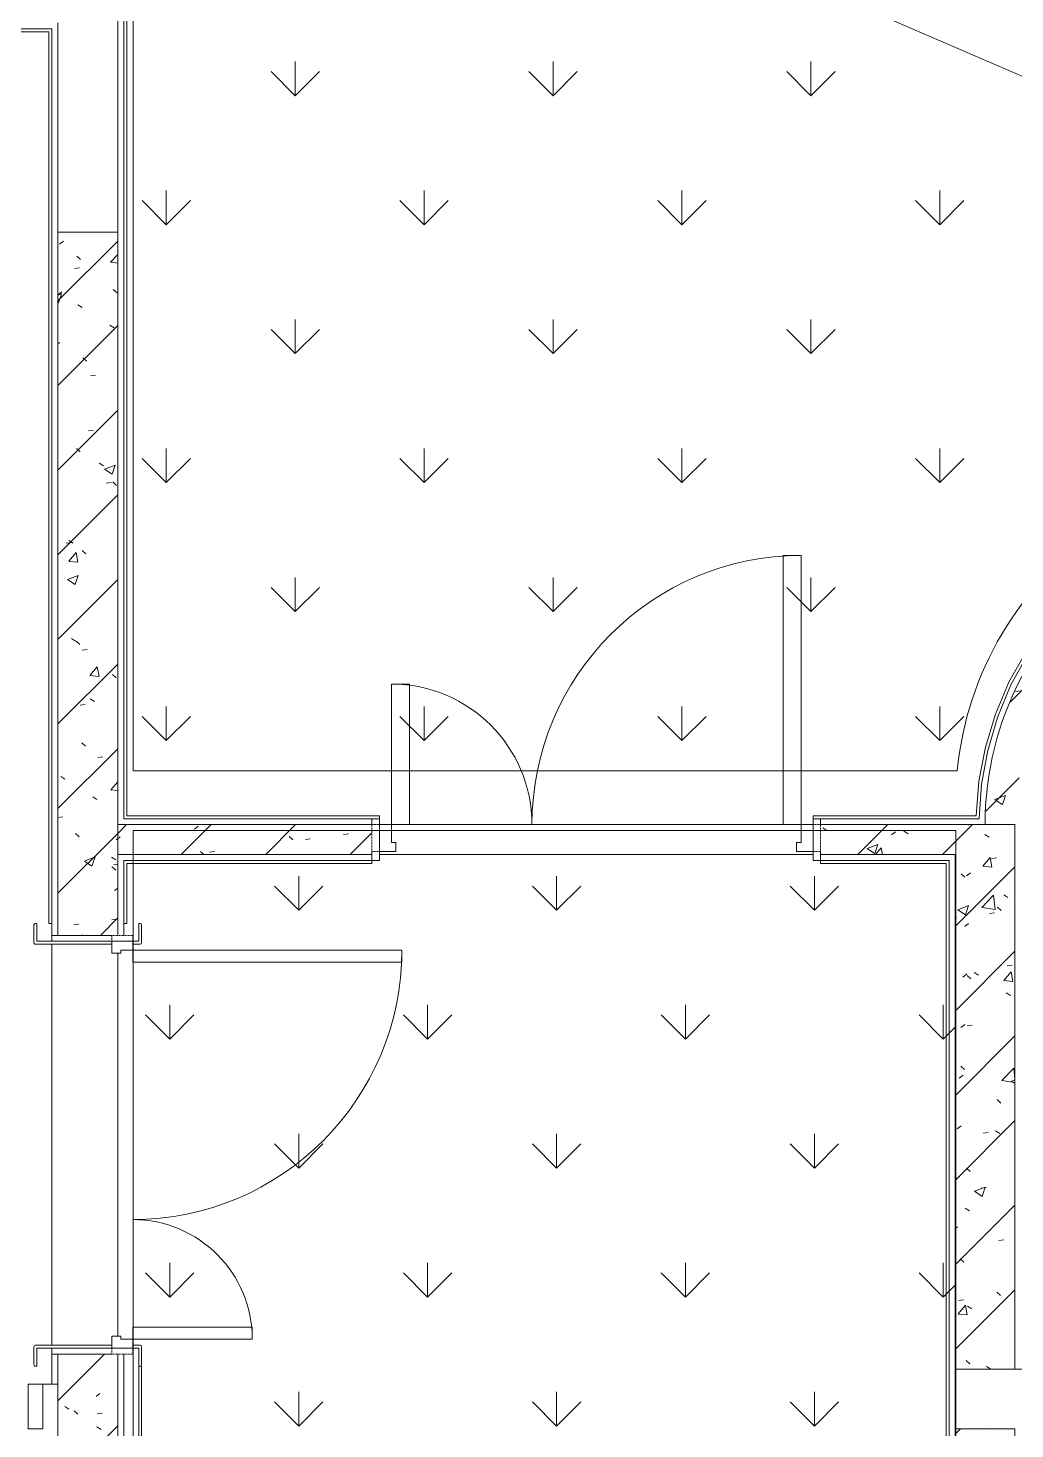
# Model space of a CAD drawing. Header units: millimetres. Extents: x -584918 to 2941280, y 3000189 to 4229862.
# Drawn here: x -435135 to -431835, y 3678275 to 3682957 of the extents above; entities that cross this region are included whole.
import ezdxf

# ---------------------------------------------------------------- set-up
doc = ezdxf.new("R2010")
doc.units = ezdxf.units.MM
doc.linetypes.add('ASVP_Невидимые', pattern=[5, 3, -2])
for name, color, linetype, lineweight in [('Витраж', 7, 'Continuous', 0), ('Двери', 7, 'Continuous', 0), ('Обобщенные модели', 7, 'Continuous', 0), ('Перекрытие', 7, 'Continuous', 0), ('Стены внутренние', 7, 'Continuous', 0), ('Стены несущие', 7, 'Continuous', 0), ('Стены отделка', 7, 'Continuous', 0), ('экспертиза ДУ', 1, 'Continuous', 0), ('экспертиза условные обозначения', 1, 'Continuous', 0)]:
    doc.layers.add(name, color=color, linetype=linetype, lineweight=lineweight)
pattern_1 = [(45, (-437515.92, 3663725.22), (-141.4214, 141.4214), [])]
pattern_2 = [(50, (-437515.92, 3663725.22), (364.368, -31.8783), [38.1, -419.1]), (355, (-437515.92, 3663725.2), (-70.486, 382.113), [30.48, -335.28]), (100.451, (-437485.56, 3663722.56), (293.885, 350.2334), [32.38, -356.18]), (46.184, (-437515.92, 3663826.8), (542.158, -84.086), [57.15, -628.65]), (96.636, (-437470.74, 3663819.8), (474.805, 494.855), [48.57, -534.27]), (351.184, (-437515.9, 3663826.8), (474.81, 494.85), [45.72, -502.92]), (21, (-437465.12, 3663801.42), (303.2285, -204.5305), [38.1, -419.1]), (326, (-437465.12, 3663801.4), (123.604, 368.376), [30.48, -335.28]), (71.451, (-437439.86, 3663784.37), (426.834, 163.843), [32.38, -356.18]), (37.5, (-437515.92, 3663725.22), (6.17665, 169.11015), [16.764, -314.452, 16.764, -323.596, -336.55]), (37.5, (-437515.92, 3663725.22), (6.17665, 169.11015), [-671.576, 16.764, -319.786]), (7.5, (-437515.92, 3663725.22), (133.6389, 200.3615), [16.764, -177.292, 16.764, -306.832, -128.27]), (7.5, (-437515.92, 3663725.22), (133.6389, 200.3615), [-517.652, 16.764, -111.506]), (327.5, (-437629.21, 3663725.22), (271.1818, -11.4584), [16.764, -110.236, 16.764, -379.476, -525.78]), (327.5, (-437629.21, 3663725.22), (271.1818, -11.4584), [-523.24, 16.764, -509.016]), (317.5, (-437680, 3663725.22), (296.2585, 50.8528), [16.764, -148.336, 16.764, -246.38, -373.38]), (317.5, (-437680, 3663725.22), (296.2585, 50.8528), [-428.244, 16.764, -356.616])]

# ---------------------------------------------------------------- blocks, each defined once
blk = doc.blocks.new('ASVP_ДверьПротивопожарнаяСтальная_2 полотна - EI15 1370х2000h_полотна_ Г Л _1250 в свету_-7524419-АР Этаж 01')
at = {"layer": 'Двери', "lineweight": 18}
for p, q in [((685, 950), (625, 950)), ((625, 950), (625, 50)), ((685, 50), (685, 950)), ((-685, 520), (-625, 520)), ((-685, 50), (-685, 520)), ((-625, 520), (-625, 50)), ((-725, 50), (-685, 50)), ((-725, -40), (-725, 50)), ((-625, 50), (-685, 50)), ((-685, 50), (-685, -10)), ((625, 50), (685, 50)), ((725, 50), (685, 50)), ((685, 50), (685, -10)), ((725, -40), (725, 50)), ((-670, -40), (-725, -40)), ((-685, -10), (-670, -10)), ((-670, -10), (-670, -40)), ((685, -10), (670, -10)), ((670, -10), (670, -40)), ((670, -40), (725, -40))]:
    blk.add_line(p, q, dxfattribs=at)
at = {"layer": 'Двери', "linetype": 'ASVP_Невидимые', "lineweight": 18}
for p, q in [((-750, 50), (-725, 50)), ((-750, -40), (-750, 50)), ((-725, 50), (-725, -40)), ((750, 50), (725, 50)), ((725, 50), (725, -40)), ((750, -40), (750, 50)), ((-725, -40), (-750, -40)), ((725, -40), (750, -40))]:
    blk.add_line(p, q, dxfattribs=at)
at = {"layer": 'Двери'}
for centre, radius, start, end in [((685, 50), 900, 90, 180), ((-685, 50), 470, 360, 90)]:
    blk.add_arc(centre, radius, start, end, dxfattribs=at)
blk = doc.blocks.new('ASVP_ОТКОС_Оштукатуривание дверного откоса - Оштукатуривание дверного откоса-7521762-АР Этаж 01')
at = {"layer": 'Обобщенные модели'}
for p, q in [((-750, 30), (-750, 0)), ((-725, 0), (-725, 30)), ((725, 30), (725, 0)), ((750, 0), (750, 30)), ((-750, 0), (-725, 0)), ((725, 0), (750, 0))]:
    blk.add_line(p, q, dxfattribs=at)
blk = doc.blocks.new('ASVP_ОТКОС_Оштукатуривание дверного откоса - Оштукатуривание дверного откоса-V24-АР Этаж 01')
at = {"layer": 'Обобщенные модели'}
for p, q in [((-750, 20), (-750, 0)), ((-750, 0), (-725, 0)), ((-725, 0), (-725, 20)), ((725, 20), (725, 0)), ((725, 0), (750, 0)), ((750, 0), (750, 20))]:
    blk.add_line(p, q, dxfattribs=at)
blk = doc.blocks.new('Прямоугольный импост - 50х150 мм-7511836-АР Этаж 01')
at = {"layer": 'Витраж', "lineweight": 18}
for p, q in [((-50, 35), (0, 35)), ((-50, -115), (-50, 35)), ((0, 35), (0, -115)), ((0, -115), (-50, -115))]:
    blk.add_line(p, q, dxfattribs=at)
blk = doc.blocks.new('ASVP_ДверьДеревянная_2 полотна - Межкомнатная 1300х2000h_полотна_ Г Пр _1220 в свету_-7746731-АР Этаж 01')
at = {"layer": 'Двери', "lineweight": 18}
for p, q in [((-650, 1050), (-610, 1050)), ((-650, 150), (-650, 1050)), ((-610, 1050), (-610, 150)), ((650, 550), (610, 550)), ((610, 550), (610, 150)), ((650, 150), (650, 550)), ((-680, 150), (-650, 150)), ((-680, 80), (-680, 150)), ((-610, 150), (-650, 150)), ((-650, 150), (-650, 110)), ((610, 150), (650, 150)), ((680, 150), (650, 150)), ((650, 150), (650, 110)), ((680, 80), (680, 150)), ((-650, 110), (-640, 110)), ((-640, 110), (-640, 80)), ((650, 110), (640, 110)), ((640, 110), (640, 80)), ((-640, 80), (-680, 80)), ((640, 80), (680, 80))]:
    blk.add_line(p, q, dxfattribs=at)
at = {"layer": 'Двери', "linetype": 'ASVP_Невидимые', "lineweight": 18}
for p, q in [((-700, 150), (-680, 150)), ((-700, 80), (-700, 150)), ((-680, 150), (-680, 80)), ((700, 150), (680, 150)), ((680, 150), (680, 80)), ((700, 80), (700, 150)), ((-680, 80), (-700, 80)), ((680, 80), (700, 80))]:
    blk.add_line(p, q, dxfattribs=at)
at = {"layer": 'Двери'}
for centre, radius, start, end in [((-650, 150), 900, 360, 90), ((650, 150), 400, 90, 180)]:
    blk.add_arc(centre, radius, start, end, dxfattribs=at)
blk = doc.blocks.new('ASVP_НАЛИЧНИК МДФ_Двери - Наличник дверной МДФ-7488632-АР Этаж 01')
at = {"layer": 'Обобщенные модели'}
for p, q in [((-680, 250), (-680, -1)), ((-670, -5), (-670, 250)), ((670, 250), (670, -5)), ((680, -1), (680, 250)), ((-681, 0), (-740, 0)), ((-740, 0), (-740, -5)), ((-681, -1), (-681, 0)), ((740, 0), (681, 0)), ((681, 0), (681, -1)), ((740, -5), (740, 0)), ((-735, -10), (-675, -10)), ((-680, -1), (-681, -1)), ((675, -10), (735, -10)), ((681, -1), (680, -1))]:
    blk.add_line(p, q, dxfattribs=at)
for centre, start, end in [((-735, -5), 180, 270), ((-675, -5), 270, 360), ((675, -5), 180, 270), ((735, -5), 270, 360)]:
    blk.add_arc(centre, 5, start, end, dxfattribs=at)
blk = doc.blocks.new('ASVP_НАЛИЧНИК МДФ_Двери - Наличник дверной МДФ-7488626-АР Этаж 01')
at = {"layer": 'Обобщенные модели'}
for p, q in [((-681, 0), (-740, 0)), ((-740, 0), (-740, -5)), ((-681, -1), (-681, 0)), ((-680, 20), (-680, -1)), ((-670, -5), (-670, 20)), ((670, 20), (670, -5)), ((680, -1), (680, 20)), ((740, 0), (681, 0)), ((681, 0), (681, -1)), ((740, -5), (740, 0)), ((-735, -10), (-675, -10)), ((-680, -1), (-681, -1)), ((675, -10), (735, -10)), ((681, -1), (680, -1))]:
    blk.add_line(p, q, dxfattribs=at)
for centre, start, end in [((-735, -5), 180, 270), ((-675, -5), 270, 360), ((675, -5), 180, 270), ((735, -5), 270, 360)]:
    blk.add_arc(centre, 5, start, end, dxfattribs=at)

msp = doc.modelspace()

# ---------------------------------------------------------------- hatches: boundary and pattern name
at = {"layer": 'Стены внутренние'}
h = msp.add_hatch(dxfattribs=at)
h.set_pattern_fill('FP_1', color=256, style=0, pattern_type=2)
h.set_pattern_definition(pattern_1)
h.paths.add_polyline_path([(-435029.114, 3679924.55), (-434835.026, 3679924.55), (-434835.026, 3682274.55), (-435035.026, 3682274.55), (-435035.026, 3679924.55)])
h = msp.add_hatch(dxfattribs=at)
h.set_pattern_fill('FP_2', color=256, style=0, pattern_type=2)
h.set_pattern_definition(pattern_2)
h.paths.add_polyline_path([(-435029.114, 3679924.55), (-434835.026, 3679924.55), (-434835.026, 3682274.55), (-435035.026, 3682274.55), (-435035.026, 3679924.55)])
h = msp.add_hatch(dxfattribs=at)
h.set_pattern_fill('FP_1', color=256, style=0, pattern_type=2)
h.set_pattern_definition(pattern_1)
h.paths.add_polyline_path([(-431926.328, 3680294.55), (-431835.026, 3680295.471), (-431834.474, 3680305.894), (-431828.757, 3680405.257), (-431810.036, 3680512.765), (-431779.109, 3680617.418), (-431736.386, 3680717.831), (-431682.428, 3680812.684), (-431617.947, 3680900.726), (-431543.796, 3680980.79), (-431460.952, 3681051.822), (-431370.509, 3681112.885), (-431271.595, 3681163.96), (-431163.571, 3681204.086), (-431065.924, 3681228.921), (-430957.78, 3681243.513), (-430957.777, 3681243.514), (-430848.672, 3681245.607), (-430740.044, 3681235.175), (-430633.331, 3681212.354), (-430529.938, 3681177.446), (-430492.56, 3681270.198), (-430609.351, 3681308.997), (-430721.701, 3681333.021), (-430827.876, 3681344.598), (-430941.284, 3681344.677), (-431058.203, 3681331.617), (-431167.603, 3681307.351), (-431274.641, 3681271.176), (-431376.367, 3681224.192), (-431473.919, 3681165.568), (-431564.57, 3681096.713), (-431647.248, 3681018.434), (-431720.975, 3680931.646), (-431784.878, 3680837.369), (-431838.417, 3680736.165), (-431881.641, 3680626.034), (-431911.269, 3680517.559), (-431929.122, 3680406.632), (-431935.019, 3680294.55), (-431928.847, 3680294.55)])
h = msp.add_hatch(dxfattribs=at)
h.set_pattern_fill('FP_2', color=256, style=0, pattern_type=2)
h.set_pattern_definition(pattern_2)
h.paths.add_polyline_path([(-431926.328, 3680294.55), (-431835.026, 3680295.471), (-431834.474, 3680305.894), (-431828.757, 3680405.257), (-431810.036, 3680512.765), (-431779.109, 3680617.418), (-431736.386, 3680717.831), (-431682.428, 3680812.684), (-431617.947, 3680900.726), (-431543.796, 3680980.79), (-431460.952, 3681051.822), (-431370.509, 3681112.885), (-431271.595, 3681163.96), (-431163.571, 3681204.086), (-431065.924, 3681228.921), (-430957.78, 3681243.513), (-430957.777, 3681243.514), (-430848.672, 3681245.607), (-430740.044, 3681235.175), (-430633.331, 3681212.354), (-430529.938, 3681177.446), (-430492.56, 3681270.198), (-430609.351, 3681308.997), (-430721.701, 3681333.021), (-430827.876, 3681344.598), (-430941.284, 3681344.677), (-431058.203, 3681331.617), (-431167.603, 3681307.351), (-431274.641, 3681271.176), (-431376.367, 3681224.192), (-431473.919, 3681165.568), (-431564.57, 3681096.713), (-431647.248, 3681018.434), (-431720.975, 3680931.646), (-431784.878, 3680837.369), (-431838.417, 3680736.165), (-431881.641, 3680626.034), (-431911.269, 3680517.559), (-431929.122, 3680406.632), (-431935.019, 3680294.55), (-431928.847, 3680294.55)])
h = msp.add_hatch(dxfattribs=at)
h.set_pattern_fill('FP_1', color=256, style=0, pattern_type=2)
h.set_pattern_definition(pattern_1)
h.paths.add_polyline_path([(-432485.026, 3680194.55), (-432035.026, 3680194.55), (-432035.026, 3680294.55), (-432485.026, 3680294.55), (-432485.026, 3680204.55)])
h.paths.add_polyline_path([(-433985.026, 3680194.55), (-433985.026, 3680294.55), (-434835.026, 3680294.55), (-434835.026, 3680194.55), (-434717.651, 3680194.55)])
h = msp.add_hatch(dxfattribs=at)
h.set_pattern_fill('FP_2', color=256, style=0, pattern_type=2)
h.set_pattern_definition(pattern_2)
h.paths.add_polyline_path([(-432485.026, 3680194.55), (-432035.026, 3680194.55), (-432035.026, 3680294.55), (-432485.026, 3680294.55), (-432485.026, 3680204.55)])
h.paths.add_polyline_path([(-433985.026, 3680194.55), (-433985.026, 3680294.55), (-434835.026, 3680294.55), (-434835.026, 3680194.55), (-434717.651, 3680194.55)])
h = msp.add_hatch(dxfattribs=at)
h.set_pattern_fill('FP_1', color=256, style=0, pattern_type=2)
h.set_pattern_definition(pattern_1)
h.paths.add_polyline_path([(-431835.026, 3678474.55), (-431835.126, 3680294.55), (-432035.026, 3680294.55), (-432035.026, 3678474.55)])
h = msp.add_hatch(dxfattribs=at)
h.set_pattern_fill('FP_2', color=256, style=0, pattern_type=2)
h.set_pattern_definition(pattern_2)
h.paths.add_polyline_path([(-431835.026, 3678474.55), (-431835.126, 3680294.55), (-432035.026, 3680294.55), (-432035.026, 3678474.55)])
h = msp.add_hatch(dxfattribs=at)
h.set_pattern_fill('FP_1', color=256, style=0, pattern_type=2)
h.set_pattern_definition(pattern_1)
h.paths.add_polyline_path([(-435011.16, 3677874.55), (-434835.026, 3677874.55), (-434835.026, 3678524.55), (-435035.026, 3678524.55), (-435035.026, 3677874.55)])
h = msp.add_hatch(dxfattribs=at)
h.set_pattern_fill('FP_2', color=256, style=0, pattern_type=2)
h.set_pattern_definition(pattern_2)
h.paths.add_polyline_path([(-435011.16, 3677874.55), (-434835.026, 3677874.55), (-434835.026, 3678524.55), (-435035.026, 3678524.55), (-435035.026, 3677874.55)])
h = msp.add_hatch(dxfattribs=at)
h.set_pattern_fill('FP_1', color=256, style=0, pattern_type=2)
h.set_pattern_definition(pattern_1)
h.paths.add_polyline_path([(-431918.097, 3674274.55), (-431835.026, 3674274.55), (-431835.026, 3678274.55), (-432035.026, 3678274.55), (-432035.026, 3674274.55)])
h = msp.add_hatch(dxfattribs=at)
h.set_pattern_fill('FP_2', color=256, style=0, pattern_type=2)
h.set_pattern_definition(pattern_2)
h.paths.add_polyline_path([(-431918.097, 3674274.55), (-431835.026, 3674274.55), (-431835.026, 3678274.55), (-432035.026, 3678274.55), (-432035.026, 3674274.55)])
at = {"layer": 'экспертиза условные обозначения'}
h = msp.add_hatch(dxfattribs=at)
h.set_pattern_fill('GRASS', color=3, scale=24)
h.set_pattern_definition([(90, (-478209.37, 3564622.25), (-431.0523, 431.0523), [114.3, -747.8046]), (45, (-478209.37, 3564622.25), (-431.0523, 431.0523), [114.3, -495.3]), (135, (-478209.37, 3564622.25), (-431.0523, -431.0523), [114.3, -495.3])])
edge = h.paths.add_edge_path()
edge.add_line((-438292.262, 3686569.652), (-430259.503, 3683333.416))
edge.add_line((-430259.503, 3683333.416), (-428543.593, 3682641.93))
edge.add_line((-428543.593, 3682641.93), (-415272.751, 3677293.979))
edge.add_line((-415272.751, 3677293.979), (-415982.926, 3675531.693))
edge.add_line((-415982.926, 3675531.693), (-415982.926, 3673474.55))
edge.add_line((-415982.926, 3673474.55), (-417482.926, 3673474.55))
edge.add_line((-417482.926, 3673474.55), (-417482.926, 3676136.17))
edge.add_line((-417482.926, 3676136.17), (-421682.926, 3677828.708))
edge.add_line((-421682.926, 3677828.708), (-421682.926, 3677774.55))
edge.add_line((-421682.926, 3677774.55), (-423032.926, 3677774.55))
edge.add_line((-423032.926, 3677774.55), (-423032.926, 3678372.737))
edge.add_line((-423032.926, 3678372.737), (-424526.313, 3678974.55))
edge.add_line((-424526.313, 3678974.55), (-426708.102, 3678974.55))
edge.add_line((-426708.102, 3678974.55), (-426708.102, 3679852.235))
edge.add_line((-426708.102, 3679852.235), (-428273.224, 3680482.499))
edge.add_line((-428273.224, 3680482.499), (-430623.41, 3681425.916))
edge.add_arc((-430932.926, 3680370.36), 1100, 73.65753, 174.564886)
edge.add_line((-432027.98, 3680474.55), (-434782.926, 3680474.55))
edge.add_line((-434782.926, 3680474.55), (-434782.926, 3683107.812))
edge.add_line((-434782.926, 3683107.812), (-439002.437, 3684807.366))
edge.add_line((-439002.437, 3684807.366), (-438292.262, 3686569.652))
h = msp.add_hatch(dxfattribs=at)
h.set_pattern_fill('GRASS', color=4, scale=24)
h.set_pattern_definition([(90, (-466559.37, 3548537.25), (-431.0523, 431.0523), [114.3, -747.8046]), (45, (-466559.37, 3548537.25), (-431.0523, 431.0523), [114.3, -495.3]), (135, (-466559.37, 3548537.25), (-431.0523, -431.0523), [114.3, -495.3])])
h.paths.add_polyline_path([(-434782.926, 3674274.55), (-434782.926, 3680274.55), (-432032.926, 3680274.55), (-432032.926, 3674274.55)])

# ---------------------------------------------------------------- linework, layer by layer
at = {"layer": 'Перекрытие'}
for p, q in [((-433860.026, 3680294.55), (-432610.026, 3680294.55)), ((-432510.026, 3680194.55), (-433960.026, 3680194.55)), ((-435055.026, 3679904.55), (-435055.026, 3679924.55)), ((-435055.026, 3678554.55), (-435055.026, 3679894.55)), ((-434835.026, 3679864.55), (-434835.026, 3678584.55)), ((-435055.026, 3678524.55), (-435055.026, 3678544.55)), ((-435085.026, 3678424.55), (-435055.026, 3678424.55))]:
    msp.add_line(p, q, dxfattribs=at)
at = {"layer": 'Стены внутренние'}
for p, q in [((-434805.026, 3683040.402), (-434805.026, 3680324.55)), ((-435065.026, 3682944.55), (-439355.026, 3682944.55)), ((-435065.026, 3679964.55), (-435065.026, 3682944.55)), ((-434805.026, 3680324.55), (-433960.026, 3680324.55)), ((-433960.026, 3680324.55), (-433960.026, 3680314.55)), ((-432510.026, 3680324.55), (-431964.656, 3680324.55)), ((-432510.026, 3680324.55), (-432510.026, 3680314.55)), ((-433985.026, 3680164.55), (-433985.026, 3680174.55)), ((-432485.026, 3680164.55), (-432485.026, 3680174.55)), ((-433985.026, 3680164.55), (-434805.026, 3680164.55)), ((-434805.026, 3680164.55), (-434805.026, 3679964.55)), ((-432065.026, 3680164.55), (-432485.026, 3680164.55)), ((-432065.026, 3676022.955), (-432065.026, 3680164.55)), ((-435065.026, 3679964.55), (-435055.026, 3679964.55)), ((-434805.026, 3679964.55), (-434815.026, 3679964.55)), ((-434765.026, 3677914.55), (-434765.026, 3678484.55)), ((-434755.026, 3678484.55), (-434760.026, 3678484.55)), ((-434755.026, 3678484.55), (-434755.026, 3677914.55))]:
    msp.add_line(p, q, dxfattribs=at)
at = {"layer": 'Стены внутренние', "flags": 128}
msp.add_lwpolyline([(-430481.347, 3681298.024), (-430590.735, 3681335.434), (-430703.495, 3681360.938), (-430818.335, 3681374.242), (-430933.939, 3681375.195), (-431048.983, 3681363.785), (-431162.148, 3681340.144), (-431272.138, 3681304.541), (-431377.692, 3681257.386), (-431477.6, 3681199.218), (-431570.719, 3681130.704), (-431655.98, 3681052.629), (-431732.408, 3680965.888), (-431799.125, 3680871.474), (-431855.369, 3680770.47), (-431900.494, 3680664.032), (-431933.983, 3680553.381), (-431955.452, 3680439.784), (-431964.653, 3680324.584)], dxfattribs=at)
at = {"layer": 'Стены несущие'}
for p, q in [((-435035.026, 3682274.55), (-435035.026, 3679924.55)), ((-434835.026, 3682274.55), (-435035.026, 3682274.55)), ((-434835.026, 3679924.55), (-434835.026, 3682274.55)), ((-434835.026, 3680294.55), (-433985.026, 3680294.55)), ((-432485.026, 3680294.55), (-431835.026, 3680294.55)), ((-431935.024, 3680294.462), (-431835.024, 3680294.638)), ((-431835.026, 3678474.55), (-431835.026, 3680294.55)), ((-433985.026, 3680194.55), (-434835.026, 3680194.55)), ((-433985.026, 3680194.55), (-433985.026, 3680204.55)), ((-432485.026, 3680204.55), (-432485.026, 3680194.55)), ((-432035.026, 3680194.55), (-432485.026, 3680194.55)), ((-432035.026, 3680194.55), (-432035.026, 3678474.55)), ((-435035.026, 3679924.55), (-434855.026, 3679924.55)), ((-435035.026, 3678524.55), (-435035.026, 3677874.55)), ((-434855.026, 3678524.55), (-435035.026, 3678524.55)), ((-434835.026, 3677874.55), (-434835.026, 3678524.55)), ((-432035.026, 3678474.55), (-431835.026, 3678474.55)), ((-432035.026, 3678274.55), (-432035.026, 3674274.55)), ((-431835.026, 3678274.55), (-432035.026, 3678274.55)), ((-431835.026, 3676174.55), (-431835.026, 3678274.55))]:
    msp.add_line(p, q, dxfattribs=at)
msp.add_arc((-430885.026, 3680296.303), 1050, 68.051301, 180.100452, dxfattribs=at)
at = {"layer": 'Стены отделка'}
for p, q in [((-434815.026, 3680314.55), (-434815.026, 3683033.65)), ((-434835.026, 3683020.147), (-434835.026, 3680294.55)), ((-439365.026, 3682954.55), (-435055.026, 3682954.55)), ((-435055.026, 3682954.55), (-435055.026, 3679924.55)), ((-435035.026, 3679924.55), (-435035.026, 3682974.55)), ((-433985.026, 3680314.55), (-434815.026, 3680314.55)), ((-433985.026, 3680294.55), (-433985.026, 3680314.55)), ((-431954.87, 3680314.55), (-432485.026, 3680314.55)), ((-432485.026, 3680314.55), (-432485.026, 3680294.55)), ((-431835.026, 3680296.303), (-431835.026, 3678474.55)), ((-434835.026, 3680194.55), (-434835.026, 3679924.55)), ((-434815.026, 3679924.55), (-434815.026, 3680174.55)), ((-434815.026, 3680174.55), (-433985.026, 3680174.55)), ((-433985.026, 3680174.55), (-433985.026, 3680194.55)), ((-432485.026, 3680194.55), (-432485.026, 3680174.55)), ((-432485.026, 3680174.55), (-432055.026, 3680174.55)), ((-432055.026, 3680174.55), (-432055.026, 3674294.55)), ((-432035.026, 3678274.55), (-432035.026, 3680194.55)), ((-432035.026, 3680194.55), (-432035.026, 3680194.55)), ((-435055.026, 3679924.55), (-435035.026, 3679924.55)), ((-435035.026, 3678524.55), (-435055.026, 3678524.55)), ((-435055.026, 3678524.55), (-435055.026, 3678424.55)), ((-434835.026, 3678524.55), (-434835.026, 3677874.55)), ((-434815.026, 3677874.55), (-434815.026, 3678524.55)), ((-431835.026, 3678474.55), (-431185.026, 3678474.55)), ((-435055.026, 3678424.55), (-435035.026, 3678424.55))]:
    msp.add_line(p, q, dxfattribs=at)
at = {"layer": 'Стены отделка', "flags": 128}
msp.add_lwpolyline([(-430485.085, 3681288.749), (-430593.981, 3681325.96), (-430706.244, 3681351.262), (-430820.575, 3681364.36), (-430935.651, 3681365.105), (-431050.141, 3681353.487), (-431162.722, 3681329.64), (-431272.09, 3681293.841), (-431376.981, 3681246.503), (-431476.182, 3681188.175), (-431568.545, 3681119.53), (-431653.001, 3681041.363), (-431728.574, 3680954.578), (-431794.39, 3680860.179), (-431849.688, 3680759.257), (-431893.827, 3680652.981), (-431926.298, 3680542.579), (-431946.724, 3680429.329), (-431954.865, 3680314.609)], dxfattribs=at)
at = {"layer": 'Стены отделка'}
msp.add_arc((-430885.026, 3680296.303), 1050, 68.051301, 180.095669, dxfattribs=at)
at = {"layer": 'экспертиза ДУ'}
msp.add_lwpolyline([(-552580.006, 3735012.029), (-426338.566, 3680430.143)], dxfattribs=at)
at = {"layer": 'экспертиза условные обозначения', "color": 3}
msp.add_lwpolyline([(-438292.262, 3686569.652), (-430259.503, 3683333.416), (-428543.593, 3682641.93), (-415272.751, 3677293.979), (-415982.926, 3675531.693), (-415982.926, 3673474.55), (-417482.926, 3673474.55), (-417482.926, 3676136.17), (-421682.926, 3677828.708), (-421682.926, 3677774.55), (-423032.926, 3677774.55), (-423032.926, 3678372.737), (-424526.313, 3678974.55), (-426708.102, 3678974.55), (-426708.102, 3679852.235), (-428273.224, 3680482.499), (-430623.41, 3681425.916, 0.47113656), (-432027.98, 3680474.55), (-434782.926, 3680474.55), (-434782.926, 3683107.812), (-439002.437, 3684807.366), (-438292.262, 3686569.652)], format="xyb", dxfattribs=at)
at = {"layer": 'экспертиза условные обозначения', "color": 4}
msp.add_lwpolyline([(-434782.926, 3674274.55), (-434782.926, 3680274.55), (-432032.926, 3680274.55), (-432032.926, 3674274.55), (-434782.926, 3674274.55)], dxfattribs=at)

# ---------------------------------------------------------------- block references
at = {"layer": 'Витраж', "extrusion": (0, 0, -1), "rotation": 180}
msp.add_blockref('Прямоугольный импост - 50х150 мм-7511836-АР Этаж 01', (435085.026, 3678309.55), dxfattribs=at)
at = {"layer": 'Двери'}
msp.add_blockref('ASVP_ДверьПротивопожарнаяСтальная_2 полотна - EI15 1370х2000h_полотна_ Г Л _1250 в свету_-7524419-АР Этаж 01', (-433235.026, 3680244.55), dxfattribs=at)
at = {"layer": 'Двери', "rotation": 269.9999999999999}
msp.add_blockref('ASVP_ДверьДеревянная_2 полотна - Межкомнатная 1300х2000h_полотна_ Г Пр _1220 в свету_-7746731-АР Этаж 01', (-434935.026, 3679224.55), dxfattribs=at)
at = {"layer": 'Обобщенные модели'}
for name, p, rotation in [('ASVP_ОТКОС_Оштукатуривание дверного откоса - Оштукатуривание дверного откоса-V24-АР Этаж 01', (-433235.026, 3680314.55), 180), ('ASVP_НАЛИЧНИК МДФ_Двери - Наличник дверной МДФ-7488632-АР Этаж 01', (-435105.026, 3679224.55), 269.9999999999999), ('ASVP_НАЛИЧНИК МДФ_Двери - Наличник дверной МДФ-7488626-АР Этаж 01', (-434765.026, 3679224.55), 89.99999999999972)]:
    msp.add_blockref(name, p, dxfattribs=dict(at, rotation=rotation))
msp.add_blockref('ASVP_ОТКОС_Оштукатуривание дверного откоса - Оштукатуривание дверного откоса-7521762-АР Этаж 01', (-433235.026, 3680174.55), dxfattribs=at)

doc.saveas('drawing.dxf')
